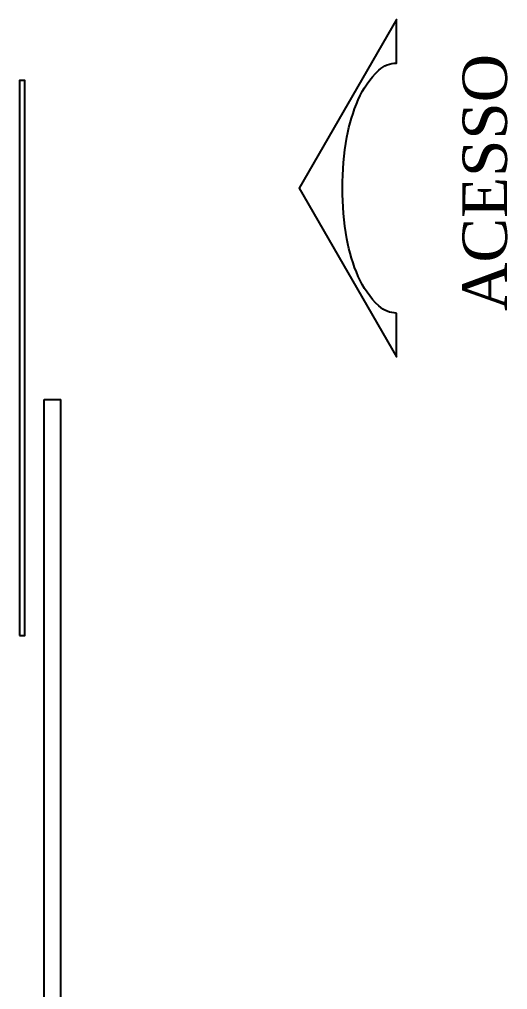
# Model space of a CAD drawing. Header units: millimetres. Extents: x 209.8 to 281.8, y 45 to 110.
# Drawn here: x 241.46 to 245.85, y 100.14 to 108.88 of the extents above; entities that cross this region are included whole.
import ezdxf

# ---------------------------------------------------------------- set-up
doc = ezdxf.new("R2010")
doc.units = ezdxf.units.MM
doc.header["$LTSCALE"] = 0.65
doc.layers.add('cajones', color=235, linetype='Continuous')
doc.layers.add('SIMBOL', color=4, linetype='Continuous')
doc.styles.get("Standard").update_dxf_attribs({"font": 'times.ttf'})

msp = doc.modelspace()

# ---------------------------------------------------------------- linework, layer by layer
at = {"layer": 'cajones'}
for p, q in [((241.68, 105.4609), (241.83, 105.4609)), ((241.68, 99.3127), (241.68, 105.4609)), ((241.83, 99.3086), (241.83, 105.4609))]:
    msp.add_line(p, q, dxfattribs=at)
msp.add_lwpolyline([(241.4583, 103.3333), (241.5083, 103.3333), (241.5083, 108.3333), (241.4583, 108.3333)], close=True, dxfattribs=at)
at = {"layer": 'SIMBOL', "color": 6}
msp.add_lwpolyline([(244.855, 106.238, -0.19307), (244.695, 106.3022, -0.10009), (244.5099, 106.568, -0.057886), (244.4077, 106.9064, -0.044425), (244.3669, 107.3645, -0.044425), (244.4077, 107.8227, -0.057886), (244.5099, 108.1611, -0.10009), (244.695, 108.4268, -0.19307), (244.855, 108.491), (244.855, 108.8847), (243.9773, 107.3645), (244.855, 105.8443)], format="xyb", close=True, dxfattribs=at)

# ---------------------------------------------------------------- texts
msp.add_text('ACESSO', height=0.4, rotation=90).set_placement((245.8481, 106.2568))

doc.saveas('drawing.dxf')
